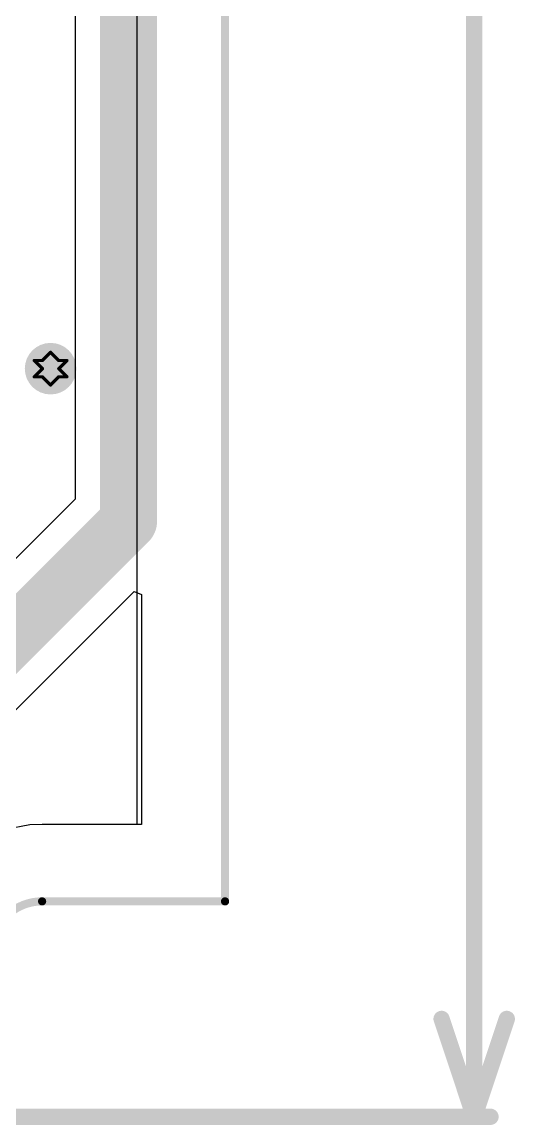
# Model space of a CAD drawing. Header units: inches. Extents: x 0 to 12.7, y -0.1 to 3.5.
# Drawn here: x 1.175 to 1.477, y -0.137 to 0.539 of the extents above; entities that cross this region are included whole.
import ezdxf

# ---------------------------------------------------------------- set-up
doc = ezdxf.new("R2010")
doc.units = ezdxf.units.IN
doc.header["$MEASUREMENT"] = 0
for name, color, linetype in [('Board Outline', 216, 'Continuous'), ('Bottom Layer', 5, 'Continuous'), ('Bottom Solder', 6, 'Continuous'), ('Dimensions', 6, 'Continuous'), ('Drill Drawing', 1, 'Continuous'), ('Top Layer', 1, 'Continuous'), ('Top Overlay', 2, 'Continuous'), ('Top Solder', 216, 'Continuous'), ('Via Holes', 16, 'Continuous')]:
    doc.layers.add(name, color=color, linetype=linetype)

# ---------------------------------------------------------------- blocks, each defined once
blk = doc.blocks.new('M____PCIE_P___5')
at = {"layer": 'Top Overlay'}
blk.add_lwpolyline([(0.97047, 0.04331, 0.005, 0.005, -0.414214), (1.00197, 0.0748, 0.005, 0.005, 0)], format="xyseb", dxfattribs=at)
blk.add_lwpolyline([(1.00072, 0.0748, 0.0025, 0.0025, 1), (1.00322, 0.0748, 0.0025, 0.0025, 1)], format="xyseb", close=True, dxfattribs=at)

msp = doc.modelspace()

# ---------------------------------------------------------------- hatches: boundary and pattern name
at = {"layer": 'Bottom Layer'}
h = msp.add_hatch(color=5, dxfattribs=at)
edge = h.paths.add_edge_path()
edge.add_arc((1.19221, 0.32659), 0.01181, 0, 360)
at = {"layer": 'Bottom Solder'}
h = msp.add_hatch(color=6, dxfattribs=at)
edge = h.paths.add_edge_path()
edge.add_arc((1.19221, 0.32659), 0.01581, 0, 360)
at = {"layer": 'Top Layer'}
h = msp.add_hatch(color=1, dxfattribs=at)
edge = h.paths.add_edge_path()
edge.add_arc((1.19221, 0.32659), 0.01181, 0, 360)
at = {"layer": 'Top Solder'}
h = msp.add_hatch(color=216, dxfattribs=at)
edge = h.paths.add_edge_path()
edge.add_arc((1.19221, 0.32659), 0.01581, 0, 360)
at = {"layer": 'Via Holes'}
h = msp.add_hatch(color=7, dxfattribs=at)
edge = h.paths.add_edge_path()
edge.add_arc((1.19221, 0.32659), 0.00591, 0, 360)

# ---------------------------------------------------------------- linework, layer by layer
at = {"layer": 'Board Outline'}
for points in [[(1.29921, 0, 0.005, 0.005, 0), (1.29921, 1.95441, 0.005, 0.005, 0)], [(1.15551, -0.0315, 0.005, 0.005, -0.414214), (1.18701, 0, 0.005, 0.005, 0)], [(1.18701, 0, 0.005, 0.005, 0), (1.29921, 0, 0.005, 0.005, 0)]]:
    msp.add_lwpolyline(points, format="xyseb", dxfattribs=at)
for points in [[(1.18576, 0, 0.0025, 0.0025, 1), (1.18826, 0, 0.0025, 0.0025, 1)], [(1.18576, 0, 0.0025, 0.0025, 1), (1.18826, 0, 0.0025, 0.0025, 1)], [(1.29796, 0, 0.0025, 0.0025, 1), (1.30046, 0, 0.0025, 0.0025, 1)], [(1.29796, 0, 0.0025, 0.0025, 1), (1.30046, 0, 0.0025, 0.0025, 1)]]:
    msp.add_lwpolyline(points, format="xyseb", close=True, dxfattribs=at)
at = {"layer": 'Bottom Layer'}
for p, q in [((1.245, 1.89673), (1.245, 0.04712)), ((1.17945, 0.04685), (1.1646, 0.04408)), ((1.18701, 0.04712), (1.17945, 0.04685)), ((1.245, 0.04712), (1.18701, 0.04712)), ((1.18701, 0.04712), (1.18701, 0.04712))]:
    msp.add_line(p, q, dxfattribs=at)
at = {"layer": 'Dimensions'}
for points in [[(1.452, -0.13207, 0.01, 0.01, 0), (1.452, 0.60926, 0.01, 0.01, 0)], [(1.432, -0.07207, 0.01, 0.01, 0), (1.452, -0.13207, 0.01, 0.01, 0)], [(1.452, -0.13207, 0.01, 0.01, 0), (1.472, -0.07207, 0.01, 0.01, 0)], [(1.16801, -0.13207, 0.01, 0.01, 0), (1.462, -0.13207, 0.01, 0.01, 0)]]:
    msp.add_lwpolyline(points, format="xyseb", dxfattribs=at)
for points in [[(1.4295, -0.07207, 0.005, 0.005, 1), (1.4345, -0.07207, 0.005, 0.005, 1)], [(1.4695, -0.07207, 0.005, 0.005, 1), (1.4745, -0.07207, 0.005, 0.005, 1)], [(1.4495, -0.13207, 0.005, 0.005, 1), (1.4545, -0.13207, 0.005, 0.005, 1)], [(1.4495, -0.13207, 0.005, 0.005, 1), (1.4545, -0.13207, 0.005, 0.005, 1)], [(1.4495, -0.13207, 0.005, 0.005, 1), (1.4545, -0.13207, 0.005, 0.005, 1)], [(1.4595, -0.13207, 0.005, 0.005, 1), (1.4645, -0.13207, 0.005, 0.005, 1)]]:
    msp.add_lwpolyline(points, format="xyseb", close=True, dxfattribs=at)
at = {"layer": 'Drill Drawing'}
for points in [[(1.18221, 0.33159, 0.002, 0.002, 0), (1.18721, 0.32659, 0.002, 0.002, 0)], [(1.18221, 0.33159, 0.002, 0.002, 0), (1.18721, 0.33159, 0.002, 0.002, 0)], [(1.18721, 0.33159, 0.002, 0.002, 0), (1.19221, 0.33659, 0.002, 0.002, 0)], [(1.19221, 0.33659, 0.002, 0.002, 0), (1.19721, 0.33159, 0.002, 0.002, 0)], [(1.19721, 0.33159, 0.002, 0.002, 0), (1.20221, 0.33159, 0.002, 0.002, 0)], [(1.19721, 0.32659, 0.002, 0.002, 0), (1.20221, 0.33159, 0.002, 0.002, 0)], [(1.18221, 0.32159, 0.002, 0.002, 0), (1.18721, 0.32659, 0.002, 0.002, 0)], [(1.19721, 0.32659, 0.002, 0.002, 0), (1.20221, 0.32159, 0.002, 0.002, 0)], [(1.18221, 0.32159, 0.002, 0.002, 0), (1.18721, 0.32159, 0.002, 0.002, 0)], [(1.18721, 0.32159, 0.002, 0.002, 0), (1.19221, 0.31659, 0.002, 0.002, 0)], [(1.19221, 0.31659, 0.002, 0.002, 0), (1.19721, 0.32159, 0.002, 0.002, 0)], [(1.19721, 0.32159, 0.002, 0.002, 0), (1.20221, 0.32159, 0.002, 0.002, 0)]]:
    msp.add_lwpolyline(points, format="xyseb", dxfattribs=at)
for points in [[(1.18171, 0.33159, 0.001, 0.001, 1), (1.18271, 0.33159, 0.001, 0.001, 1)], [(1.18171, 0.33159, 0.001, 0.001, 1), (1.18271, 0.33159, 0.001, 0.001, 1)], [(1.18671, 0.33159, 0.001, 0.001, 1), (1.18771, 0.33159, 0.001, 0.001, 1)], [(1.18671, 0.33159, 0.001, 0.001, 1), (1.18771, 0.33159, 0.001, 0.001, 1)], [(1.19171, 0.33659, 0.001, 0.001, 1), (1.19271, 0.33659, 0.001, 0.001, 1)], [(1.19171, 0.33659, 0.001, 0.001, 1), (1.19271, 0.33659, 0.001, 0.001, 1)], [(1.19671, 0.33159, 0.001, 0.001, 1), (1.19771, 0.33159, 0.001, 0.001, 1)], [(1.19671, 0.33159, 0.001, 0.001, 1), (1.19771, 0.33159, 0.001, 0.001, 1)], [(1.20171, 0.33159, 0.001, 0.001, 1), (1.20271, 0.33159, 0.001, 0.001, 1)], [(1.20171, 0.33159, 0.001, 0.001, 1), (1.20271, 0.33159, 0.001, 0.001, 1)], [(1.18671, 0.32659, 0.001, 0.001, 1), (1.18771, 0.32659, 0.001, 0.001, 1)], [(1.18671, 0.32659, 0.001, 0.001, 1), (1.18771, 0.32659, 0.001, 0.001, 1)], [(1.19671, 0.32659, 0.001, 0.001, 1), (1.19771, 0.32659, 0.001, 0.001, 1)], [(1.19671, 0.32659, 0.001, 0.001, 1), (1.19771, 0.32659, 0.001, 0.001, 1)], [(1.18171, 0.32159, 0.001, 0.001, 1), (1.18271, 0.32159, 0.001, 0.001, 1)], [(1.18171, 0.32159, 0.001, 0.001, 1), (1.18271, 0.32159, 0.001, 0.001, 1)], [(1.18671, 0.32159, 0.001, 0.001, 1), (1.18771, 0.32159, 0.001, 0.001, 1)], [(1.18671, 0.32159, 0.001, 0.001, 1), (1.18771, 0.32159, 0.001, 0.001, 1)], [(1.19671, 0.32159, 0.001, 0.001, 1), (1.19771, 0.32159, 0.001, 0.001, 1)], [(1.19671, 0.32159, 0.001, 0.001, 1), (1.19771, 0.32159, 0.001, 0.001, 1)], [(1.20171, 0.32159, 0.001, 0.001, 1), (1.20271, 0.32159, 0.001, 0.001, 1)], [(1.20171, 0.32159, 0.001, 0.001, 1), (1.20271, 0.32159, 0.001, 0.001, 1)], [(1.19171, 0.31659, 0.001, 0.001, 1), (1.19271, 0.31659, 0.001, 0.001, 1)], [(1.19171, 0.31659, 0.001, 0.001, 1), (1.19271, 0.31659, 0.001, 0.001, 1)]]:
    msp.add_lwpolyline(points, format="xyseb", close=True, dxfattribs=at)
at = {"layer": 'Top Layer'}
for p, q in [((1.20722, 0.8929), (1.20722, 0.24658)), ((1.20722, 0.24658), (1.09882, 0.13818)), ((1.14518, 0.09182), (1.24338, 0.19002)), ((1.24338, 0.19002), (1.248, 0.18811)), ((1.248, 0.18811), (1.248, 0.04712)), ((1.17945, 0.04685), (1.1646, 0.04408)), ((1.18701, 0.04712), (1.17945, 0.04685)), ((1.248, 0.04712), (1.18701, 0.04712)), ((1.18701, 0.04712), (1.18701, 0.04712))]:
    msp.add_line(p, q, dxfattribs=at)
for points in [[(1.24, 0.233, 0.035, 0.035, 0), (1.24, 0.90647, 0.035, 0.035, 0)], [(1.122, 0.115, 0.035, 0.035, 0), (1.24, 0.233, 0.035, 0.035, 0)]]:
    msp.add_lwpolyline(points, format="xyseb", dxfattribs=at)
msp.add_lwpolyline([(1.23125, 0.233, 0.0175, 0.0175, 1), (1.24875, 0.233, 0.0175, 0.0175, 1)], format="xyseb", close=True, dxfattribs=at)
msp.add_lwpolyline([(1.23125, 0.233, 0.0175, 0.0175, 1), (1.24875, 0.233, 0.0175, 0.0175, 1)], format="xyseb", close=True, dxfattribs=at)

# ---------------------------------------------------------------- block references
msp.add_blockref('M____PCIE_P___5', (0.18504, -0.0748))

doc.saveas('drawing.dxf')
